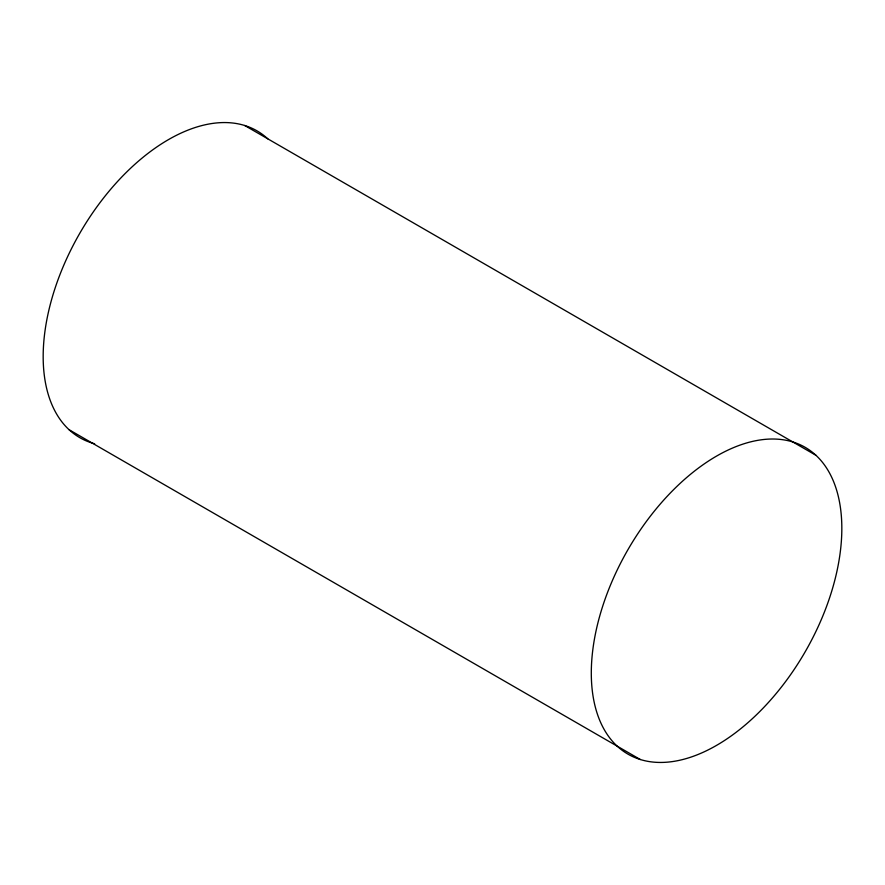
<?xml version="1.0" encoding="UTF-8"?>
<svg xmlns="http://www.w3.org/2000/svg" width="885" height="885" viewBox="0 0 885 885"><rect width="100%" height="100%" fill="white"/><g stroke="black" fill="none" stroke-linecap="round" stroke-linejoin="round"><path stroke-width="1.33" d="M244.691 125.493L815.937 455.299A177.144 102.273 -60 0 1 732.913 734.694A177.144 102.273 -60 0 1 600.838 612.188A177.144 102.273 -60 0 1 815.937 455.299M69.063 429.701L640.309 759.507M94.662 443.761A177.144 102.273 -60 0 1 78.776 235.034A177.144 102.273 -60 0 1 267.812 138.845"/></g></svg>
